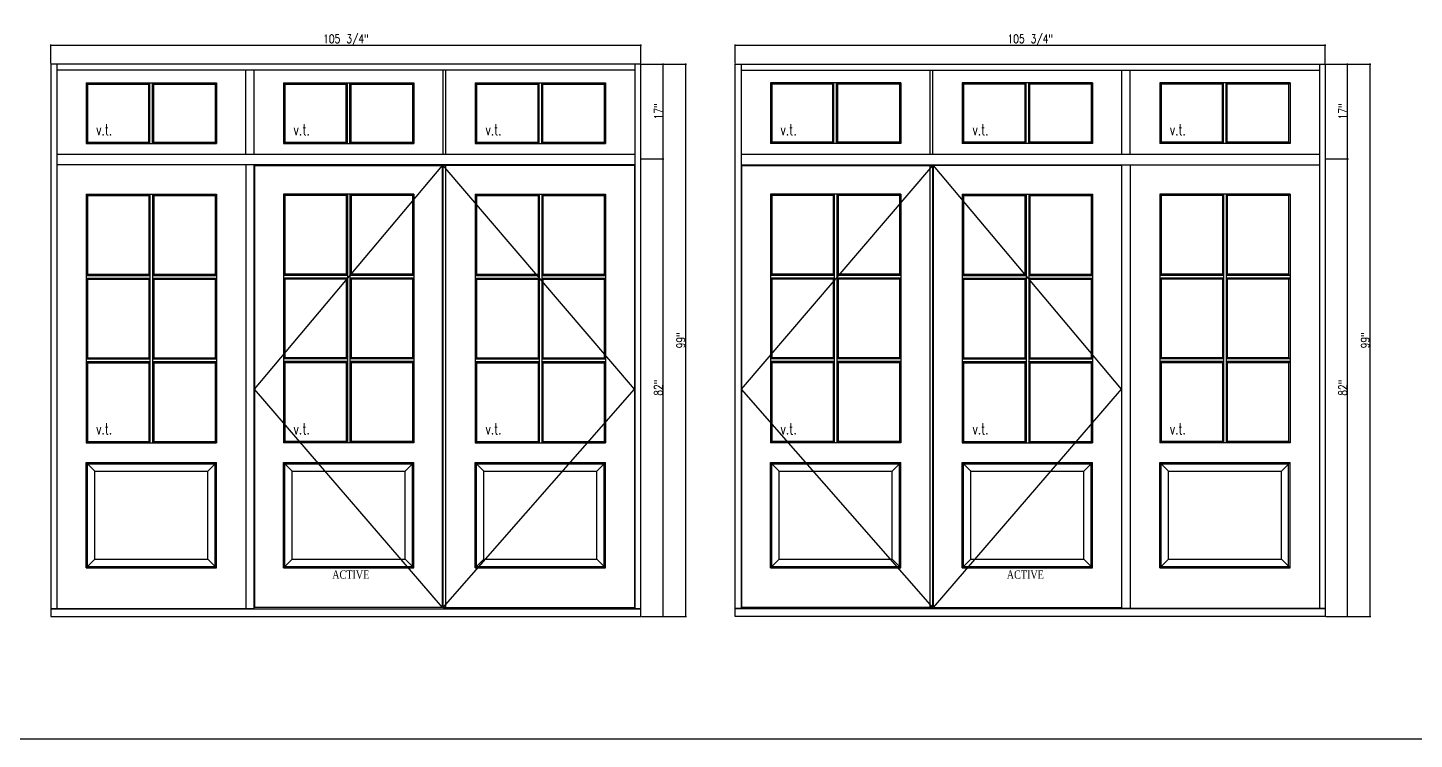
# Model space of a CAD drawing. Header units: inches. Extents: x 1985 to 11287, y 379 to 4336.
# Drawn here: x 9327.3 to 9575.8, y 3811.8 to 3939.3 of the extents above; entities that cross this region are included whole.
import ezdxf

# ---------------------------------------------------------------- set-up
doc = ezdxf.new("R2010")
doc.units = ezdxf.units.IN
doc.header["$MEASUREMENT"] = 0
doc.layers.get('0').update_dxf_attribs({"linetype": 'CONTINUOUS'})
doc.layers.get('Defpoints').update_dxf_attribs({"linetype": 'CONTINUOUS'})
for name, color, linetype in [('COTE1-1 99', 7, 'CONTINUOUS'), ('elevation 99', 7, 'CONTINUOUS'), ('opening side 99', 1, 'CONTINUOUS'), ('separation 99', 3, 'CONTINUOUS')]:
    doc.layers.add(name, color=color, linetype=linetype)
doc.styles.get("Standard").update_dxf_attribs({"font": 'txt.shx', "width": 0.8})
doc.styles.add('Times', font='times.ttf', dxfattribs={"width": 0.8})
doc.dimstyles.new('Elevation', dxfattribs={"dimscale": 2, "dimtxt": 0.75, "dimasz": 0.0625, "dimexe": 0.0625, "dimexo": 0.0625, "dimgap": 0.0625, "dimtad": 1, "dimdec": 5, "dimzin": 0, "dimdsep": 46, "dimlunit": 5, "dimtxsty": 'Standard', "dimblk1": 'OBLIQUE', "dimblk2": 'OBLIQUE', "dimsah": 1, "dimcen": 2, "dimdle": 0.0625, "dimclrd": 1, "dimclre": 1, "dimadec": 1, "dimazin": 0, "dimtfac": 0.375, "dimtdec": 5, "dimtmove": 0, "dimatfit": 3, "dimldrblk": 'OBLIQUE', "dimfxl": 1, "dimfrac": 2, "dimtolj": 1, "dimtzin": 0, "dimarcsym": 0})

# ---------------------------------------------------------------- blocks, each defined once
blk = doc.blocks.new('_OBLIQUE')
at = {"color": 0, "linetype": 'ByBlock'}
blk.add_line((-0.5, -0.5), (0.5, 0.5), dxfattribs=at)
blk = doc.blocks.new('*D471')
at = {"layer": 'COTE1-1 99', "color": 1, "lineweight": -2, "transparency": 16777216}
for p, q in [((9331.3, 3936.23), (9437.3, 3936.23)), ((9331.42, 3932.95), (9331.42, 3936.35)), ((9437.17, 3932.95), (9437.17, 3936.35))]:
    blk.add_line(p, q, dxfattribs=at)
at = {"layer": 'Defpoints', "color": 0, "transparency": 16777216}
for p in [(9437.17, 3936.23), (9331.42, 3932.82), (9437.17, 3932.82)]:
    blk.add_point(p, dxfattribs=at)
at = {"layer": 'COTE1-1 99', "color": 1, "lineweight": -2, "transparency": 16777216, "xscale": 0.125, "yscale": 0.125, "zscale": 0.125, "rotation": 180}
blk.add_blockref('_OBLIQUE', (9331.42, 3936.23), dxfattribs=at)
at = {"layer": 'COTE1-1 99', "color": 1, "lineweight": -2, "transparency": 16777216, "xscale": 0.125, "yscale": 0.125, "zscale": 0.125}
blk.add_blockref('_OBLIQUE', (9437.17, 3936.23), dxfattribs=at)
at = {"layer": 'COTE1-1 99', "color": 0, "transparency": 16777216, "insert": (9384.3, 3937.1), "char_height": 1.5, "attachment_point": 5}
blk.add_mtext('\\A1;105 3/4"', dxfattribs=at)
blk = doc.blocks.new('*D472')
at = {"layer": 'COTE1-1 99', "color": 1, "lineweight": -2, "transparency": 16777216}
for p, q in [((9437.3, 3932.82), (9441.3, 3932.82)), ((9441.18, 3915.7), (9441.18, 3932.95)), ((9437.3, 3915.82), (9441.3, 3915.82))]:
    blk.add_line(p, q, dxfattribs=at)
at = {"layer": 'Defpoints', "color": 0, "transparency": 16777216}
for p in [(9437.17, 3932.82), (9441.18, 3932.82), (9437.17, 3915.82)]:
    blk.add_point(p, dxfattribs=at)
at = {"layer": 'COTE1-1 99', "color": 1, "lineweight": -2, "transparency": 16777216, "xscale": 0.125, "yscale": 0.125, "zscale": 0.125}
for p, rotation in [((9441.18, 3932.82), 90), ((9441.18, 3915.82), 270)]:
    blk.add_blockref('_OBLIQUE', p, dxfattribs=dict(at, rotation=rotation))
at = {"layer": 'COTE1-1 99', "color": 0, "transparency": 16777216, "insert": (9440.3, 3924.32), "char_height": 1.5, "attachment_point": 5, "rotation": 90}
blk.add_mtext('\\A1;17"', dxfattribs=at)
blk = doc.blocks.new('*D473')
at = {"layer": 'COTE1-1 99', "color": 1, "lineweight": -2, "transparency": 16777216}
for p, q in [((9437.3, 3915.82), (9441.3, 3915.82)), ((9441.18, 3833.7), (9441.18, 3915.95)), ((9437.3, 3833.82), (9441.3, 3833.82))]:
    blk.add_line(p, q, dxfattribs=at)
at = {"layer": 'Defpoints', "color": 0, "transparency": 16777216}
for p in [(9437.17, 3915.82), (9441.18, 3915.82), (9437.17, 3833.82)]:
    blk.add_point(p, dxfattribs=at)
at = {"layer": 'COTE1-1 99', "color": 1, "lineweight": -2, "transparency": 16777216, "xscale": 0.125, "yscale": 0.125, "zscale": 0.125}
for p, rotation in [((9441.18, 3915.82), 90), ((9441.18, 3833.82), 270)]:
    blk.add_blockref('_OBLIQUE', p, dxfattribs=dict(at, rotation=rotation))
at = {"layer": 'COTE1-1 99', "color": 0, "transparency": 16777216, "insert": (9440.3, 3874.82), "char_height": 1.5, "attachment_point": 5, "rotation": 90}
blk.add_mtext('\\A1;82"', dxfattribs=at)
blk = doc.blocks.new('*D474')
at = {"layer": 'COTE1-1 99', "color": 1, "lineweight": -2, "transparency": 16777216}
for p, q in [((9437.3, 3932.82), (9445.32, 3932.82)), ((9445.2, 3833.7), (9445.2, 3932.95)), ((9437.3, 3833.82), (9445.32, 3833.82))]:
    blk.add_line(p, q, dxfattribs=at)
at = {"layer": 'Defpoints', "color": 0, "transparency": 16777216}
for p in [(9437.17, 3932.82), (9445.2, 3932.82), (9437.17, 3833.82)]:
    blk.add_point(p, dxfattribs=at)
at = {"layer": 'COTE1-1 99', "color": 1, "lineweight": -2, "transparency": 16777216, "xscale": 0.125, "yscale": 0.125, "zscale": 0.125}
for p, rotation in [((9445.2, 3932.82), 90), ((9445.2, 3833.82), 270)]:
    blk.add_blockref('_OBLIQUE', p, dxfattribs=dict(at, rotation=rotation))
at = {"layer": 'COTE1-1 99', "color": 0, "transparency": 16777216, "insert": (9444.32, 3883.32), "char_height": 1.5, "attachment_point": 5, "rotation": 90}
blk.add_mtext('\\A1;99"', dxfattribs=at)
blk = doc.blocks.new('*D475')
at = {"layer": 'COTE1-1 99', "color": 1, "lineweight": -2, "transparency": 16777216}
for p, q in [((9453.94, 3936.23), (9559.94, 3936.23)), ((9454.07, 3932.95), (9454.07, 3936.35)), ((9559.82, 3932.95), (9559.82, 3936.35))]:
    blk.add_line(p, q, dxfattribs=at)
at = {"layer": 'Defpoints', "color": 0, "transparency": 16777216}
for p in [(9559.82, 3936.23), (9454.07, 3932.82), (9559.82, 3932.82)]:
    blk.add_point(p, dxfattribs=at)
at = {"layer": 'COTE1-1 99', "color": 1, "lineweight": -2, "transparency": 16777216, "xscale": 0.125, "yscale": 0.125, "zscale": 0.125, "rotation": 180}
blk.add_blockref('_OBLIQUE', (9454.07, 3936.23), dxfattribs=at)
at = {"layer": 'COTE1-1 99', "color": 1, "lineweight": -2, "transparency": 16777216, "xscale": 0.125, "yscale": 0.125, "zscale": 0.125}
blk.add_blockref('_OBLIQUE', (9559.82, 3936.23), dxfattribs=at)
at = {"layer": 'COTE1-1 99', "color": 0, "transparency": 16777216, "insert": (9506.94, 3937.1), "char_height": 1.5, "attachment_point": 5}
blk.add_mtext('\\A1;105 3/4"', dxfattribs=at)
blk = doc.blocks.new('*D476')
at = {"layer": 'COTE1-1 99', "color": 1, "lineweight": -2, "transparency": 16777216}
for p, q in [((9559.94, 3932.82), (9563.95, 3932.82)), ((9563.82, 3915.7), (9563.82, 3932.95)), ((9559.94, 3915.82), (9563.95, 3915.82))]:
    blk.add_line(p, q, dxfattribs=at)
at = {"layer": 'Defpoints', "color": 0, "transparency": 16777216}
for p in [(9559.82, 3932.82), (9563.82, 3932.82), (9559.82, 3915.82)]:
    blk.add_point(p, dxfattribs=at)
at = {"layer": 'COTE1-1 99', "color": 1, "lineweight": -2, "transparency": 16777216, "xscale": 0.125, "yscale": 0.125, "zscale": 0.125}
for p, rotation in [((9563.82, 3932.82), 90), ((9563.82, 3915.82), 270)]:
    blk.add_blockref('_OBLIQUE', p, dxfattribs=dict(at, rotation=rotation))
at = {"layer": 'COTE1-1 99', "color": 0, "transparency": 16777216, "insert": (9562.95, 3924.32), "char_height": 1.5, "attachment_point": 5, "rotation": 90}
blk.add_mtext('\\A1;17"', dxfattribs=at)
blk = doc.blocks.new('*D477')
at = {"layer": 'COTE1-1 99', "color": 1, "lineweight": -2, "transparency": 16777216}
for p, q in [((9559.94, 3915.82), (9563.95, 3915.82)), ((9563.82, 3833.7), (9563.82, 3915.95)), ((9559.94, 3833.82), (9563.95, 3833.82))]:
    blk.add_line(p, q, dxfattribs=at)
at = {"layer": 'Defpoints', "color": 0, "transparency": 16777216}
for p in [(9559.82, 3915.82), (9563.82, 3915.82), (9559.82, 3833.82)]:
    blk.add_point(p, dxfattribs=at)
at = {"layer": 'COTE1-1 99', "color": 1, "lineweight": -2, "transparency": 16777216, "xscale": 0.125, "yscale": 0.125, "zscale": 0.125}
for p, rotation in [((9563.82, 3915.82), 90), ((9563.82, 3833.82), 270)]:
    blk.add_blockref('_OBLIQUE', p, dxfattribs=dict(at, rotation=rotation))
at = {"layer": 'COTE1-1 99', "color": 0, "transparency": 16777216, "insert": (9562.95, 3874.82), "char_height": 1.5, "attachment_point": 5, "rotation": 90}
blk.add_mtext('\\A1;82"', dxfattribs=at)
blk = doc.blocks.new('*D478')
at = {"layer": 'COTE1-1 99', "color": 1, "lineweight": -2, "transparency": 16777216}
for p, q in [((9559.94, 3932.82), (9567.97, 3932.82)), ((9567.84, 3833.7), (9567.84, 3932.95)), ((9559.94, 3833.82), (9567.97, 3833.82))]:
    blk.add_line(p, q, dxfattribs=at)
at = {"layer": 'Defpoints', "color": 0, "transparency": 16777216}
for p in [(9559.82, 3932.82), (9567.84, 3932.82), (9559.82, 3833.82)]:
    blk.add_point(p, dxfattribs=at)
at = {"layer": 'COTE1-1 99', "color": 1, "lineweight": -2, "transparency": 16777216, "xscale": 0.125, "yscale": 0.125, "zscale": 0.125}
for p, rotation in [((9567.84, 3932.82), 90), ((9567.84, 3833.82), 270)]:
    blk.add_blockref('_OBLIQUE', p, dxfattribs=dict(at, rotation=rotation))
at = {"layer": 'COTE1-1 99', "color": 0, "transparency": 16777216, "insert": (9566.97, 3883.32), "char_height": 1.5, "attachment_point": 5, "rotation": 90}
blk.add_mtext('\\A1;99"', dxfattribs=at)

msp = doc.modelspace()

# ---------------------------------------------------------------- linework, layer by layer
at = {"layer": 'elevation 99'}
for p, q in [((9331.423123, 3932.821778), (9331.423123, 3833.821778)), ((9437.173123, 3932.821778), (9331.423123, 3932.821778)), ((9332.485623, 3932.821778), (9332.485623, 3914.196778)), ((9436.110623, 3931.759278), (9332.485623, 3931.759278)), ((9366.360673, 3916.656315), (9366.360673, 3931.759278)), ((9367.860673, 3916.656315), (9367.860673, 3931.759278)), ((9401.735623, 3916.656315), (9401.735623, 3931.759278)), ((9402.235623, 3916.656315), (9402.235623, 3931.759278)), ((9436.110623, 3932.821778), (9436.110623, 3835.281307)), ((9454.067317, 3932.821778), (9559.817317, 3932.821778)), ((9455.129817, 3932.821778), (9455.129817, 3835.281307)), ((9455.129817, 3931.759278), (9558.754817, 3931.759278)), ((9489.004867, 3916.656315), (9489.004867, 3931.759278)), ((9489.504867, 3916.656315), (9489.504867, 3931.759278)), ((9523.379817, 3916.656315), (9523.379817, 3931.759278)), ((9524.879817, 3916.656315), (9524.879817, 3931.759278)), ((9558.754817, 3932.821778), (9558.754817, 3835.281307)), ((9559.817317, 3932.821778), (9559.817317, 3833.821778)), ((9337.745436, 3929.437827), (9361.100809, 3929.437827)), ((9337.745436, 3929.437827), (9337.745436, 3918.580702)), ((9337.745436, 3929.437827), (9337.986508, 3929.196756)), ((9337.986508, 3929.196756), (9348.985623, 3929.196756)), ((9337.986508, 3929.196756), (9337.986508, 3918.821773)), ((9348.985623, 3929.196756), (9349.189823, 3929.437827)), ((9348.985623, 3918.821773), (9348.985623, 3929.196756)), ((9349.189823, 3918.580702), (9349.189823, 3929.437827)), ((9349.860623, 3929.196756), (9349.656423, 3929.437827)), ((9349.656423, 3918.580702), (9349.656423, 3929.437827)), ((9349.860623, 3929.196756), (9360.859738, 3929.196756)), ((9349.860623, 3918.821773), (9349.860623, 3929.196756)), ((9360.859738, 3929.196756), (9361.100809, 3929.437827)), ((9360.859738, 3929.196756), (9360.859738, 3918.821773)), ((9361.100809, 3929.437827), (9361.100809, 3918.580702)), ((9373.120436, 3929.437827), (9396.476109, 3929.437827)), ((9373.120436, 3929.437827), (9373.120436, 3918.580702)), ((9373.120436, 3929.437827), (9373.361508, 3929.196756)), ((9373.361508, 3929.196756), (9384.360623, 3929.196756)), ((9373.361508, 3929.196756), (9373.361508, 3918.821773)), ((9384.360623, 3929.196756), (9384.564823, 3929.437827)), ((9384.360623, 3918.821773), (9384.360623, 3929.196756)), ((9384.564823, 3918.580702), (9384.564823, 3929.437827)), ((9385.235623, 3929.196756), (9385.031423, 3929.437827)), ((9385.031423, 3918.580702), (9385.031423, 3929.437827)), ((9385.235623, 3929.196756), (9396.235038, 3929.196756)), ((9385.235623, 3918.821773), (9385.235623, 3929.196756)), ((9396.235038, 3929.196756), (9396.476109, 3929.437827)), ((9396.235038, 3929.196756), (9396.235038, 3918.821773)), ((9396.476109, 3929.437827), (9396.476109, 3918.580702)), ((9407.495136, 3929.437827), (9430.850809, 3929.437827)), ((9407.495136, 3929.437827), (9407.495136, 3918.580702)), ((9407.495136, 3929.437827), (9407.736208, 3929.196756)), ((9407.736208, 3929.196756), (9418.735623, 3929.196756)), ((9407.736208, 3929.196756), (9407.736208, 3918.821773)), ((9418.735623, 3929.196756), (9418.939823, 3929.437827)), ((9418.735623, 3918.821773), (9418.735623, 3929.196756)), ((9418.939823, 3918.580702), (9418.939823, 3929.437827)), ((9419.610623, 3929.196756), (9419.406423, 3929.437827)), ((9419.406423, 3918.580702), (9419.406423, 3929.437827)), ((9419.610623, 3929.196756), (9430.609738, 3929.196756)), ((9419.610623, 3918.821773), (9419.610623, 3929.196756)), ((9430.609738, 3929.196756), (9430.850809, 3929.437827)), ((9430.609738, 3929.196756), (9430.609738, 3918.821773)), ((9430.850809, 3929.437827), (9430.850809, 3918.580702)), ((9460.38963, 3929.437827), (9460.38963, 3918.580702)), ((9483.745903, 3929.437827), (9460.38963, 3929.437827)), ((9460.38963, 3929.437827), (9460.630702, 3929.196756)), ((9460.630702, 3929.196756), (9460.630702, 3918.821773)), ((9471.559853, 3929.196756), (9460.630702, 3929.196756)), ((9471.559853, 3929.196756), (9471.764053, 3929.437827)), ((9471.559853, 3918.821773), (9471.559853, 3929.196756)), ((9471.764053, 3918.580702), (9471.764053, 3929.437827)), ((9472.230653, 3918.580702), (9472.230653, 3929.437827)), ((9472.434853, 3929.196756), (9472.230653, 3929.437827)), ((9483.504832, 3929.196756), (9472.434853, 3929.196756)), ((9472.434853, 3918.821773), (9472.434853, 3929.196756)), ((9483.504832, 3929.196756), (9483.745903, 3929.437827)), ((9483.504832, 3929.196756), (9483.504832, 3918.821773)), ((9483.745903, 3929.437827), (9483.745903, 3918.580702)), ((9494.76373, 3929.437827), (9494.76373, 3918.580702)), ((9518.120003, 3929.437827), (9494.76373, 3929.437827)), ((9494.76373, 3929.437827), (9495.004802, 3929.196756)), ((9495.004802, 3929.196756), (9495.004802, 3918.821773)), ((9506.009454, 3929.196756), (9495.004802, 3929.196756)), ((9506.009454, 3929.196756), (9506.213654, 3929.437827)), ((9506.009454, 3918.821773), (9506.009454, 3929.196756)), ((9506.213654, 3918.580702), (9506.213654, 3929.437827)), ((9506.680254, 3918.580702), (9506.680254, 3929.437827)), ((9506.884454, 3929.196756), (9506.680254, 3929.437827)), ((9517.878932, 3929.196756), (9506.884454, 3929.196756)), ((9506.884454, 3918.821773), (9506.884454, 3929.196756)), ((9517.878932, 3929.196756), (9518.120003, 3929.437827)), ((9517.878932, 3929.196756), (9517.878932, 3918.821773)), ((9518.120003, 3929.437827), (9518.120003, 3918.580702)), ((9530.13963, 3929.437827), (9530.13963, 3918.580702)), ((9553.495003, 3929.437827), (9530.13963, 3929.437827)), ((9530.13963, 3929.437827), (9530.380702, 3929.196756)), ((9530.380702, 3929.196756), (9530.380702, 3918.821773)), ((9541.379817, 3929.196756), (9530.380702, 3929.196756)), ((9541.379817, 3929.196756), (9541.584017, 3929.437827)), ((9541.379817, 3918.821773), (9541.379817, 3929.196756)), ((9541.584017, 3918.580702), (9541.584017, 3929.437827)), ((9542.050617, 3918.580702), (9542.050617, 3929.437827)), ((9542.254817, 3929.196756), (9542.050617, 3929.437827)), ((9553.253932, 3929.196756), (9542.254817, 3929.196756)), ((9542.254817, 3918.821773), (9542.254817, 3929.196756)), ((9553.253932, 3929.196756), (9553.495003, 3929.437827)), ((9553.253932, 3929.196756), (9553.253932, 3918.821773)), ((9553.495003, 3929.437827), (9553.495003, 3918.580702)), ((9337.745436, 3918.580702), (9337.986508, 3918.821773)), ((9337.745436, 3918.580702), (9361.100809, 3918.580702)), ((9337.980031, 3918.821773), (9348.985623, 3918.821773)), ((9348.985623, 3918.821773), (9349.189823, 3918.580702)), ((9349.656423, 3918.580702), (9349.860623, 3918.821773)), ((9349.860623, 3918.821773), (9360.859738, 3918.821773)), ((9361.100809, 3918.580702), (9360.859738, 3918.821773)), ((9373.120436, 3918.580702), (9373.361508, 3918.821773)), ((9373.120436, 3918.580702), (9396.476109, 3918.580702)), ((9373.355031, 3918.821773), (9384.360623, 3918.821773)), ((9384.360623, 3918.821773), (9384.564823, 3918.580702)), ((9385.031423, 3918.580702), (9385.235623, 3918.821773)), ((9385.235623, 3918.821773), (9396.235038, 3918.821773)), ((9396.476109, 3918.580702), (9396.235038, 3918.821773)), ((9407.495136, 3918.580702), (9407.736208, 3918.821773)), ((9407.495136, 3918.580702), (9430.850809, 3918.580702)), ((9407.729731, 3918.821773), (9418.735623, 3918.821773)), ((9418.735623, 3918.821773), (9418.939823, 3918.580702)), ((9419.406423, 3918.580702), (9419.610623, 3918.821773)), ((9419.610623, 3918.821773), (9430.609738, 3918.821773)), ((9430.850809, 3918.580702), (9430.609738, 3918.821773)), ((9460.38963, 3918.580702), (9460.630702, 3918.821773)), ((9483.745903, 3918.580702), (9460.38963, 3918.580702)), ((9471.559853, 3918.821773), (9460.630702, 3918.821773)), ((9471.764053, 3918.580702), (9471.559853, 3918.821773)), ((9472.434853, 3918.821773), (9472.230653, 3918.580702)), ((9483.511309, 3918.821773), (9472.434853, 3918.821773)), ((9483.745903, 3918.580702), (9483.504832, 3918.821773)), ((9494.76373, 3918.580702), (9495.004802, 3918.821773)), ((9518.120003, 3918.580702), (9494.76373, 3918.580702)), ((9506.009454, 3918.821773), (9495.004802, 3918.821773)), ((9506.213654, 3918.580702), (9506.009454, 3918.821773)), ((9506.884454, 3918.821773), (9506.680254, 3918.580702)), ((9517.885409, 3918.821773), (9506.884454, 3918.821773)), ((9518.120003, 3918.580702), (9517.878932, 3918.821773)), ((9530.13963, 3918.580702), (9530.380702, 3918.821773)), ((9553.495003, 3918.580702), (9530.13963, 3918.580702)), ((9541.379817, 3918.821773), (9530.380702, 3918.821773)), ((9541.584017, 3918.580702), (9541.379817, 3918.821773)), ((9542.254817, 3918.821773), (9542.050617, 3918.580702)), ((9553.260409, 3918.821773), (9542.254817, 3918.821773)), ((9553.495003, 3918.580702), (9553.253932, 3918.821773)), ((9332.485623, 3916.821778), (9332.485623, 3835.281307)), ((9332.485623, 3916.656315), (9436.110623, 3916.656315)), ((9455.129817, 3916.656315), (9558.754817, 3916.656315)), ((9558.754817, 3916.821778), (9558.754817, 3914.196778)), ((9401.735623, 3914.759278), (9332.485623, 3914.759278)), ((9366.360623, 3914.759278), (9366.360623, 3835.281307)), ((9367.860623, 3835.281307), (9367.860623, 3914.759278)), ((9367.954323, 3914.665578), (9401.641823, 3914.665578)), ((9367.954323, 3914.665578), (9367.954323, 3835.412249)), ((9401.641823, 3835.412299), (9401.641823, 3914.665578)), ((9436.016923, 3914.665578), (9401.735573, 3914.665578)), ((9401.735573, 3835.412299), (9401.735573, 3914.665578)), ((9436.110623, 3914.759278), (9401.735623, 3914.759278)), ((9402.235573, 3835.412299), (9402.235573, 3914.665578)), ((9436.016923, 3914.665578), (9436.016923, 3835.412249)), ((9455.129817, 3914.759278), (9489.504817, 3914.759278)), ((9455.223517, 3914.665578), (9489.504867, 3914.665578)), ((9455.223517, 3914.665578), (9455.223517, 3835.412249)), ((9489.004867, 3835.412299), (9489.004867, 3914.665578)), ((9489.504817, 3914.759278), (9558.754817, 3914.759278)), ((9489.504867, 3835.412299), (9489.504867, 3914.665578)), ((9489.598617, 3835.412299), (9489.598617, 3914.665578)), ((9523.286117, 3914.665578), (9489.598617, 3914.665578)), ((9523.286117, 3914.665578), (9523.286117, 3835.412249)), ((9523.379817, 3835.281307), (9523.379817, 3914.759278)), ((9524.879817, 3914.759278), (9524.879817, 3835.281307)), ((9337.744536, 3909.527101), (9337.744536, 3864.960106)), ((9337.744536, 3909.527101), (9361.101709, 3909.527101)), ((9337.985608, 3909.259229), (9337.744536, 3909.527101)), ((9337.985608, 3909.259229), (9337.985608, 3895.155729)), ((9337.985608, 3909.259229), (9348.985623, 3909.259229)), ((9348.985623, 3909.259229), (9349.189823, 3909.527101)), ((9348.985623, 3909.259229), (9348.985623, 3895.155729)), ((9349.189823, 3909.527101), (9349.189823, 3864.960106)), ((9349.656423, 3909.527101), (9349.656423, 3864.960106)), ((9349.656423, 3909.527101), (9349.860623, 3909.259229)), ((9349.860623, 3909.259229), (9349.860623, 3895.155729)), ((9349.860623, 3909.259229), (9360.860638, 3909.259229)), ((9360.860638, 3909.259229), (9361.101709, 3909.527101)), ((9360.860638, 3909.259229), (9360.860638, 3895.155729)), ((9361.101709, 3909.527101), (9361.101709, 3864.960106)), ((9373.360608, 3909.259229), (9373.119536, 3909.527101)), ((9396.476709, 3909.527101), (9373.119536, 3909.527101)), ((9373.119536, 3909.527101), (9373.119536, 3864.960106)), ((9384.360623, 3909.259229), (9373.360608, 3909.259229)), ((9373.360608, 3909.259229), (9373.360608, 3895.155729)), ((9384.564823, 3909.527101), (9384.360623, 3909.259229)), ((9384.360623, 3909.259229), (9384.360623, 3895.155729)), ((9384.564823, 3909.527101), (9384.564823, 3864.960106)), ((9385.235623, 3909.259229), (9385.031423, 3909.527101)), ((9385.031423, 3909.527101), (9385.031423, 3864.960106)), ((9385.235623, 3909.259229), (9385.235623, 3895.155729)), ((9396.235638, 3909.259229), (9385.235623, 3909.259229)), ((9396.235638, 3909.259229), (9396.476709, 3909.527101)), ((9396.235638, 3909.259229), (9396.235638, 3895.155729)), ((9396.476709, 3909.527101), (9396.476709, 3864.960106)), ((9407.494536, 3909.527101), (9407.494536, 3864.960106)), ((9407.494536, 3909.527101), (9430.851709, 3909.527101)), ((9407.735608, 3909.259229), (9407.494536, 3909.527101)), ((9407.735608, 3909.259229), (9407.735608, 3895.155729)), ((9407.735608, 3909.259229), (9418.735623, 3909.259229)), ((9418.735623, 3909.259229), (9418.939823, 3909.527101)), ((9418.735623, 3909.259229), (9418.735623, 3895.155729)), ((9418.939823, 3909.527101), (9418.939823, 3864.960106)), ((9419.406423, 3909.527101), (9419.406423, 3864.960106)), ((9419.406423, 3909.527101), (9419.610623, 3909.259229)), ((9419.610623, 3909.259229), (9419.610623, 3895.155729)), ((9419.610623, 3909.259229), (9430.610638, 3909.259229)), ((9430.610638, 3909.259229), (9430.851709, 3909.527101)), ((9430.610638, 3909.259229), (9430.610638, 3895.155729)), ((9430.851709, 3909.527101), (9430.851709, 3864.960106)), ((9460.629802, 3909.259229), (9460.38873, 3909.527101)), ((9483.745903, 3909.527101), (9460.38873, 3909.527101)), ((9460.38873, 3909.527101), (9460.38873, 3864.960106)), ((9471.629817, 3909.259229), (9460.629802, 3909.259229)), ((9460.629802, 3909.259229), (9460.629802, 3895.155729)), ((9471.834017, 3909.527101), (9471.629817, 3909.259229)), ((9471.629817, 3909.259229), (9471.629817, 3895.155729)), ((9471.834017, 3909.527101), (9471.834017, 3864.960106)), ((9472.504817, 3909.259229), (9472.300617, 3909.527101)), ((9472.300617, 3909.527101), (9472.300617, 3864.960106)), ((9472.504817, 3909.259229), (9472.504817, 3895.155729)), ((9483.504832, 3909.259229), (9472.504817, 3909.259229)), ((9483.504832, 3909.259229), (9483.745903, 3909.527101)), ((9483.504832, 3909.259229), (9483.504832, 3895.155729)), ((9483.745903, 3909.527101), (9483.745903, 3864.960106)), ((9494.76373, 3909.527101), (9494.76373, 3864.960106)), ((9494.76373, 3909.527101), (9518.120903, 3909.527101)), ((9495.004802, 3909.259229), (9494.76373, 3909.527101)), ((9495.004802, 3909.259229), (9495.004802, 3895.155729)), ((9495.004802, 3909.259229), (9506.004817, 3909.259229)), ((9506.004817, 3909.259229), (9506.209017, 3909.527101)), ((9506.004817, 3909.259229), (9506.004817, 3895.155729)), ((9506.209017, 3909.527101), (9506.209017, 3864.960106)), ((9506.675617, 3909.527101), (9506.675617, 3864.960106)), ((9506.675617, 3909.527101), (9506.879817, 3909.259229)), ((9506.879817, 3909.259229), (9506.879817, 3895.155729)), ((9506.879817, 3909.259229), (9517.879832, 3909.259229)), ((9517.879832, 3909.259229), (9518.120903, 3909.527101)), ((9517.879832, 3909.259229), (9517.879832, 3895.155729)), ((9518.120903, 3909.527101), (9518.120903, 3864.960106)), ((9530.379802, 3909.259229), (9530.13873, 3909.527101)), ((9553.495903, 3909.527101), (9530.13873, 3909.527101)), ((9530.13873, 3909.527101), (9530.13873, 3864.960106)), ((9541.379817, 3909.259229), (9530.379802, 3909.259229)), ((9530.379802, 3909.259229), (9530.379802, 3895.155729)), ((9541.584017, 3909.527101), (9541.379817, 3909.259229)), ((9541.379817, 3909.259229), (9541.379817, 3895.155729)), ((9541.584017, 3909.527101), (9541.584017, 3864.960106)), ((9542.254817, 3909.259229), (9542.050617, 3909.527101)), ((9542.050617, 3909.527101), (9542.050617, 3864.960106)), ((9542.254817, 3909.259229), (9542.254817, 3895.155729)), ((9553.254832, 3909.259229), (9542.254817, 3909.259229)), ((9553.254832, 3909.259229), (9553.495903, 3909.527101)), ((9553.254832, 3909.259229), (9553.254832, 3895.155729)), ((9553.495903, 3909.527101), (9553.495903, 3864.960106)), ((9337.985608, 3895.155729), (9337.744536, 3894.951529)), ((9337.744536, 3894.951529), (9349.189823, 3894.951529)), ((9337.744536, 3894.484929), (9349.189823, 3894.484929)), ((9337.985608, 3894.280729), (9337.744536, 3894.484929)), ((9337.985608, 3895.155729), (9348.985623, 3895.155729)), ((9337.985608, 3894.280729), (9348.985623, 3894.280729)), ((9337.985608, 3894.280729), (9337.985608, 3880.177229)), ((9348.985623, 3895.155729), (9349.189823, 3894.951529)), ((9348.985623, 3894.280729), (9349.189823, 3894.484929)), ((9348.985623, 3894.280729), (9348.985623, 3880.177229)), ((9349.860623, 3895.155729), (9349.656423, 3894.951529)), ((9349.656423, 3894.951529), (9361.101709, 3894.951529)), ((9349.860623, 3894.280729), (9349.656423, 3894.484929)), ((9349.656423, 3894.484929), (9361.101709, 3894.484929)), ((9349.860623, 3895.155729), (9360.860638, 3895.155729)), ((9349.860623, 3894.280729), (9360.860638, 3894.280729)), ((9349.860623, 3894.280729), (9349.860623, 3880.177229)), ((9360.860638, 3895.155729), (9361.101709, 3894.951529)), ((9360.860638, 3894.280729), (9361.101709, 3894.484929)), ((9360.860638, 3894.280729), (9360.860638, 3880.177229)), ((9373.360608, 3895.155729), (9373.119536, 3894.951529)), ((9384.564823, 3894.951529), (9373.119536, 3894.951529)), ((9384.564823, 3894.484929), (9373.119536, 3894.484929)), ((9373.360608, 3894.280729), (9373.119536, 3894.484929)), ((9384.360623, 3895.155729), (9373.360608, 3895.155729)), ((9384.360623, 3894.280729), (9373.360608, 3894.280729)), ((9373.360608, 3894.280729), (9373.360608, 3880.177229)), ((9384.360623, 3895.155729), (9384.564823, 3894.951529)), ((9384.360623, 3894.280729), (9384.564823, 3894.484929)), ((9384.360623, 3894.280729), (9384.360623, 3880.177229)), ((9385.235623, 3895.155729), (9385.031423, 3894.951529)), ((9396.476709, 3894.951529), (9385.031423, 3894.951529)), ((9385.235623, 3894.280729), (9385.031423, 3894.484929)), ((9396.476709, 3894.484929), (9385.031423, 3894.484929)), ((9396.235638, 3895.155729), (9385.235623, 3895.155729)), ((9385.235623, 3894.280729), (9385.235623, 3880.177229)), ((9396.235638, 3894.280729), (9385.235623, 3894.280729)), ((9396.235638, 3895.155729), (9396.476709, 3894.951529)), ((9396.235638, 3894.280729), (9396.476709, 3894.484929)), ((9396.235638, 3894.280729), (9396.235638, 3880.177229)), ((9407.735608, 3895.155729), (9407.494536, 3894.951529)), ((9407.494536, 3894.951529), (9418.939823, 3894.951529)), ((9407.494536, 3894.484929), (9418.939823, 3894.484929)), ((9407.735608, 3894.280729), (9407.494536, 3894.484929)), ((9407.735608, 3895.155729), (9418.735623, 3895.155729)), ((9407.735608, 3894.280729), (9418.735623, 3894.280729)), ((9407.735608, 3894.280729), (9407.735608, 3880.177229)), ((9418.735623, 3895.155729), (9418.939823, 3894.951529)), ((9418.735623, 3894.280729), (9418.939823, 3894.484929)), ((9418.735623, 3894.280729), (9418.735623, 3880.177229)), ((9419.610623, 3895.155729), (9419.406423, 3894.951529)), ((9419.406423, 3894.951529), (9430.851709, 3894.951529)), ((9419.610623, 3894.280729), (9419.406423, 3894.484929)), ((9419.406423, 3894.484929), (9430.851709, 3894.484929)), ((9419.610623, 3895.155729), (9430.610638, 3895.155729)), ((9419.610623, 3894.280729), (9430.610638, 3894.280729)), ((9419.610623, 3894.280729), (9419.610623, 3880.177229)), ((9430.610638, 3895.155729), (9430.851709, 3894.951529)), ((9430.610638, 3894.280729), (9430.851709, 3894.484929)), ((9430.610638, 3894.280729), (9430.610638, 3880.177229)), ((9460.629802, 3895.155729), (9460.38873, 3894.951529)), ((9471.834017, 3894.951529), (9460.38873, 3894.951529)), ((9471.834017, 3894.484929), (9460.38873, 3894.484929)), ((9460.629802, 3894.280729), (9460.38873, 3894.484929)), ((9471.629817, 3895.155729), (9460.629802, 3895.155729)), ((9471.629817, 3894.280729), (9460.629802, 3894.280729)), ((9460.629802, 3894.280729), (9460.629802, 3880.177229)), ((9471.629817, 3895.155729), (9471.834017, 3894.951529)), ((9471.629817, 3894.280729), (9471.834017, 3894.484929)), ((9471.629817, 3894.280729), (9471.629817, 3880.177229)), ((9472.504817, 3895.155729), (9472.300617, 3894.951529)), ((9483.745903, 3894.951529), (9472.300617, 3894.951529)), ((9472.504817, 3894.280729), (9472.300617, 3894.484929)), ((9483.745903, 3894.484929), (9472.300617, 3894.484929)), ((9483.504832, 3895.155729), (9472.504817, 3895.155729)), ((9472.504817, 3894.280729), (9472.504817, 3880.177229)), ((9483.504832, 3894.280729), (9472.504817, 3894.280729)), ((9483.504832, 3895.155729), (9483.745903, 3894.951529)), ((9483.504832, 3894.280729), (9483.745903, 3894.484929)), ((9483.504832, 3894.280729), (9483.504832, 3880.177229)), ((9495.004802, 3895.155729), (9494.76373, 3894.951529)), ((9494.76373, 3894.951529), (9506.209017, 3894.951529)), ((9494.76373, 3894.484929), (9506.209017, 3894.484929)), ((9495.004802, 3894.280729), (9494.76373, 3894.484929)), ((9495.004802, 3895.155729), (9506.004817, 3895.155729)), ((9495.004802, 3894.280729), (9506.004817, 3894.280729)), ((9495.004802, 3894.280729), (9495.004802, 3880.177229)), ((9506.004817, 3895.155729), (9506.209017, 3894.951529)), ((9506.004817, 3894.280729), (9506.209017, 3894.484929)), ((9506.004817, 3894.280729), (9506.004817, 3880.177229)), ((9506.879817, 3895.155729), (9506.675617, 3894.951529)), ((9506.675617, 3894.951529), (9518.120903, 3894.951529)), ((9506.879817, 3894.280729), (9506.675617, 3894.484929)), ((9506.675617, 3894.484929), (9518.120903, 3894.484929)), ((9506.879817, 3895.155729), (9517.879832, 3895.155729)), ((9506.879817, 3894.280729), (9517.879832, 3894.280729)), ((9506.879817, 3894.280729), (9506.879817, 3880.177229)), ((9517.879832, 3895.155729), (9518.120903, 3894.951529)), ((9517.879832, 3894.280729), (9518.120903, 3894.484929)), ((9517.879832, 3894.280729), (9517.879832, 3880.177229)), ((9530.379802, 3895.155729), (9530.13873, 3894.951529)), ((9541.584017, 3894.951529), (9530.13873, 3894.951529)), ((9541.584017, 3894.484929), (9530.13873, 3894.484929)), ((9530.379802, 3894.280729), (9530.13873, 3894.484929)), ((9541.379817, 3895.155729), (9530.379802, 3895.155729)), ((9541.379817, 3894.280729), (9530.379802, 3894.280729)), ((9530.379802, 3894.280729), (9530.379802, 3880.177229)), ((9541.379817, 3895.155729), (9541.584017, 3894.951529)), ((9541.379817, 3894.280729), (9541.584017, 3894.484929)), ((9541.379817, 3894.280729), (9541.379817, 3880.177229)), ((9542.254817, 3895.155729), (9542.050617, 3894.951529)), ((9553.495903, 3894.951529), (9542.050617, 3894.951529)), ((9542.254817, 3894.280729), (9542.050617, 3894.484929)), ((9553.495903, 3894.484929), (9542.050617, 3894.484929)), ((9553.254832, 3895.155729), (9542.254817, 3895.155729)), ((9542.254817, 3894.280729), (9542.254817, 3880.177229)), ((9553.254832, 3894.280729), (9542.254817, 3894.280729)), ((9553.254832, 3895.155729), (9553.495903, 3894.951529)), ((9553.254832, 3894.280729), (9553.495903, 3894.484929)), ((9553.254832, 3894.280729), (9553.254832, 3880.177229)), ((9337.985608, 3880.177229), (9337.744536, 3879.973029)), ((9337.744536, 3879.973029), (9349.189823, 3879.973029)), ((9337.744536, 3879.510878), (9349.189823, 3879.510878)), ((9337.985608, 3880.177229), (9348.985623, 3880.177229)), ((9337.985608, 3879.306678), (9348.985623, 3879.306678)), ((9337.985608, 3879.306678), (9337.985608, 3865.201178)), ((9348.985623, 3879.306678), (9348.985623, 3865.201178)), ((9349.656423, 3879.973029), (9361.101709, 3879.973029)), ((9349.656423, 3879.510878), (9361.101709, 3879.510878)), ((9349.860623, 3880.177229), (9360.860638, 3880.177229)), ((9349.860623, 3879.306678), (9349.860623, 3865.201178)), ((9349.860623, 3879.306678), (9360.860638, 3879.306678)), ((9360.860638, 3880.177229), (9361.101709, 3879.973029)), ((9360.860638, 3879.306678), (9361.101709, 3879.510878)), ((9360.860638, 3879.306678), (9360.860638, 3865.201178)), ((9373.360608, 3880.177229), (9373.119536, 3879.973029)), ((9384.564823, 3879.973029), (9373.119536, 3879.973029)), ((9384.564823, 3879.510878), (9373.119536, 3879.510878)), ((9373.360608, 3879.306678), (9373.119536, 3879.510878)), ((9384.360623, 3880.177229), (9373.360608, 3880.177229)), ((9384.360623, 3879.306678), (9373.360608, 3879.306678)), ((9373.360608, 3879.306678), (9373.360608, 3865.201178)), ((9384.360623, 3879.306678), (9384.360623, 3865.201178)), ((9396.476709, 3879.973029), (9385.031423, 3879.973029)), ((9396.476709, 3879.510878), (9385.031423, 3879.510878)), ((9396.235638, 3880.177229), (9385.235623, 3880.177229)), ((9385.235623, 3879.306678), (9385.235623, 3865.201178)), ((9396.235638, 3879.306678), (9385.235623, 3879.306678)), ((9396.235638, 3880.177229), (9396.476709, 3879.973029)), ((9396.235638, 3879.306678), (9396.235638, 3865.201178)), ((9407.735608, 3880.177229), (9407.494536, 3879.973029)), ((9407.494536, 3879.973029), (9418.939823, 3879.973029)), ((9407.494536, 3879.510878), (9418.939823, 3879.510878)), ((9407.735608, 3880.177229), (9418.735623, 3880.177229)), ((9407.735608, 3879.306678), (9418.735623, 3879.306678)), ((9407.735608, 3879.306678), (9407.735608, 3865.201178)), ((9418.735623, 3879.306678), (9418.735623, 3865.201178)), ((9419.406423, 3879.973029), (9430.851709, 3879.973029)), ((9419.406423, 3879.510878), (9430.851709, 3879.510878)), ((9419.610623, 3880.177229), (9430.610638, 3880.177229)), ((9419.610623, 3879.306678), (9419.610623, 3865.201178)), ((9419.610623, 3879.306678), (9430.610638, 3879.306678)), ((9430.610638, 3880.177229), (9430.851709, 3879.973029)), ((9430.610638, 3879.306678), (9430.851709, 3879.510878)), ((9430.610638, 3879.306678), (9430.610638, 3865.201178)), ((9460.629802, 3880.177229), (9460.38873, 3879.973029)), ((9471.834017, 3879.973029), (9460.38873, 3879.973029)), ((9471.834017, 3879.510878), (9460.38873, 3879.510878)), ((9460.629802, 3879.306678), (9460.38873, 3879.510878)), ((9471.629817, 3880.177229), (9460.629802, 3880.177229)), ((9471.629817, 3879.306678), (9460.629802, 3879.306678)), ((9460.629802, 3879.306678), (9460.629802, 3865.201178)), ((9471.629817, 3879.306678), (9471.629817, 3865.201178)), ((9483.745903, 3879.973029), (9472.300617, 3879.973029)), ((9483.745903, 3879.510878), (9472.300617, 3879.510878)), ((9483.504832, 3880.177229), (9472.504817, 3880.177229)), ((9472.504817, 3879.306678), (9472.504817, 3865.201178)), ((9483.504832, 3879.306678), (9472.504817, 3879.306678)), ((9483.504832, 3880.177229), (9483.745903, 3879.973029)), ((9483.504832, 3879.306678), (9483.504832, 3865.201178)), ((9495.004802, 3880.177229), (9494.76373, 3879.973029)), ((9494.76373, 3879.973029), (9506.209017, 3879.973029)), ((9494.76373, 3879.510878), (9506.209017, 3879.510878)), ((9495.004802, 3880.177229), (9506.004817, 3880.177229)), ((9495.004802, 3879.306678), (9506.004817, 3879.306678)), ((9495.004802, 3879.306678), (9495.004802, 3865.201178)), ((9506.004817, 3879.306678), (9506.004817, 3865.201178)), ((9506.675617, 3879.973029), (9518.120903, 3879.973029)), ((9506.675617, 3879.510878), (9518.120903, 3879.510878)), ((9506.879817, 3880.177229), (9517.879832, 3880.177229)), ((9506.879817, 3879.306678), (9506.879817, 3865.201178)), ((9506.879817, 3879.306678), (9517.879832, 3879.306678)), ((9517.879832, 3880.177229), (9518.120903, 3879.973029)), ((9517.879832, 3879.306678), (9518.120903, 3879.510878)), ((9517.879832, 3879.306678), (9517.879832, 3865.201178)), ((9530.379802, 3880.177229), (9530.13873, 3879.973029)), ((9541.584017, 3879.973029), (9530.13873, 3879.973029)), ((9541.584017, 3879.510878), (9530.13873, 3879.510878)), ((9530.379802, 3879.306678), (9530.13873, 3879.510878)), ((9541.379817, 3880.177229), (9530.379802, 3880.177229)), ((9541.379817, 3879.306678), (9530.379802, 3879.306678)), ((9530.379802, 3879.306678), (9530.379802, 3865.201178)), ((9541.379817, 3879.306678), (9541.379817, 3865.201178)), ((9553.495903, 3879.973029), (9542.050617, 3879.973029)), ((9553.495903, 3879.510878), (9542.050617, 3879.510878)), ((9553.254832, 3880.177229), (9542.254817, 3880.177229)), ((9542.254817, 3879.306678), (9542.254817, 3865.201178)), ((9553.254832, 3879.306678), (9542.254817, 3879.306678)), ((9553.254832, 3880.177229), (9553.495903, 3879.973029)), ((9553.254832, 3879.306678), (9553.254832, 3865.201178)), ((9337.744536, 3864.960106), (9337.985608, 3865.201178)), ((9337.744536, 3864.960106), (9361.101709, 3864.960106)), ((9337.985608, 3865.201178), (9348.985623, 3865.201178)), ((9348.985623, 3865.201178), (9349.189823, 3864.960106)), ((9349.860623, 3865.201178), (9349.656423, 3864.960106)), ((9349.860623, 3865.201178), (9360.860638, 3865.201178)), ((9361.101709, 3864.960106), (9360.860638, 3865.201178)), ((9373.119536, 3864.960106), (9373.360608, 3865.201178)), ((9396.476709, 3864.960106), (9373.119536, 3864.960106)), ((9384.360623, 3865.201178), (9373.360608, 3865.201178)), ((9384.360623, 3865.201178), (9384.564823, 3864.960106)), ((9385.235623, 3865.201178), (9385.031423, 3864.960106)), ((9396.235638, 3865.201178), (9385.235623, 3865.201178)), ((9396.476709, 3864.960106), (9396.235638, 3865.201178)), ((9407.494536, 3864.960106), (9407.735608, 3865.201178)), ((9407.494536, 3864.960106), (9430.851709, 3864.960106)), ((9407.735608, 3865.201178), (9418.735623, 3865.201178)), ((9418.735623, 3865.201178), (9418.939823, 3864.960106)), ((9419.610623, 3865.201178), (9419.406423, 3864.960106)), ((9419.610623, 3865.201178), (9430.610638, 3865.201178)), ((9430.851709, 3864.960106), (9430.610638, 3865.201178)), ((9460.38873, 3864.960106), (9460.629802, 3865.201178)), ((9483.745903, 3864.960106), (9460.38873, 3864.960106)), ((9471.629817, 3865.201178), (9460.629802, 3865.201178)), ((9471.629817, 3865.201178), (9471.834017, 3864.960106)), ((9472.504817, 3865.201178), (9472.300617, 3864.960106)), ((9483.504832, 3865.201178), (9472.504817, 3865.201178)), ((9483.745903, 3864.960106), (9483.504832, 3865.201178)), ((9494.76373, 3864.960106), (9495.004802, 3865.201178)), ((9494.76373, 3864.960106), (9518.120903, 3864.960106)), ((9495.004802, 3865.201178), (9506.004817, 3865.201178)), ((9506.004817, 3865.201178), (9506.209017, 3864.960106)), ((9506.879817, 3865.201178), (9506.675617, 3864.960106)), ((9506.879817, 3865.201178), (9517.879832, 3865.201178)), ((9518.120903, 3864.960106), (9517.879832, 3865.201178)), ((9530.13873, 3864.960106), (9530.379802, 3865.201178)), ((9553.495903, 3864.960106), (9530.13873, 3864.960106)), ((9541.379817, 3865.201178), (9530.379802, 3865.201178)), ((9541.379817, 3865.201178), (9541.584017, 3864.960106)), ((9542.254817, 3865.201178), (9542.050617, 3864.960106)), ((9553.254832, 3865.201178), (9542.254817, 3865.201178)), ((9553.495903, 3864.960106), (9553.254832, 3865.201178)), ((9339.298049, 3859.888628), (9337.744478, 3861.442249)), ((9337.744478, 3842.540192), (9337.744478, 3861.442249)), ((9337.744478, 3861.442249), (9361.101753, 3861.442249)), ((9361.101753, 3861.442249), (9359.548182, 3859.888628)), ((9361.101753, 3842.540192), (9361.101753, 3861.442249)), ((9373.119478, 3861.442249), (9396.476753, 3861.442249)), ((9373.119478, 3842.540192), (9373.119478, 3861.442249)), ((9374.673049, 3859.888628), (9373.119478, 3861.442249)), ((9396.476753, 3861.442249), (9394.923182, 3859.888628)), ((9396.476753, 3842.540192), (9396.476753, 3861.442249)), ((9407.494478, 3861.442249), (9430.851753, 3861.442249)), ((9407.494478, 3842.540192), (9407.494478, 3861.442249)), ((9409.048049, 3859.888628), (9407.494478, 3861.442249)), ((9430.851753, 3861.442249), (9429.298182, 3859.888628)), ((9430.851753, 3842.540192), (9430.851753, 3861.442249)), ((9460.388671, 3861.442249), (9483.745947, 3861.442249)), ((9460.388671, 3842.540192), (9460.388671, 3861.442249)), ((9461.942243, 3859.888628), (9460.388671, 3861.442249)), ((9483.745947, 3861.442249), (9482.192376, 3859.888628)), ((9483.745947, 3842.540192), (9483.745947, 3861.442249)), ((9494.763671, 3861.442249), (9518.120947, 3861.442249)), ((9494.763671, 3842.540192), (9494.763671, 3861.442249)), ((9496.317243, 3859.888628), (9494.763671, 3861.442249)), ((9518.120947, 3861.442249), (9516.567376, 3859.888628)), ((9518.120947, 3842.540192), (9518.120947, 3861.442249)), ((9530.138671, 3861.442249), (9553.495947, 3861.442249)), ((9530.138671, 3842.540192), (9530.138671, 3861.442249)), ((9531.692243, 3859.888628), (9530.138671, 3861.442249)), ((9553.495947, 3861.442249), (9551.942376, 3859.888628)), ((9553.495947, 3842.540192), (9553.495947, 3861.442249)), ((9337.985549, 3842.781263), (9337.985549, 3861.201128)), ((9337.985549, 3861.201128), (9360.860682, 3861.201128)), ((9339.298049, 3844.093763), (9339.298049, 3859.888628)), ((9339.298049, 3859.888628), (9359.548182, 3859.888628)), ((9359.548182, 3844.093763), (9359.548182, 3859.888628)), ((9360.860682, 3842.781263), (9360.860682, 3861.201128)), ((9373.360549, 3861.201128), (9396.235682, 3861.201128)), ((9373.360549, 3842.781263), (9373.360549, 3861.201128)), ((9374.673049, 3859.888628), (9394.923182, 3859.888628)), ((9374.673049, 3844.093763), (9374.673049, 3859.888628)), ((9394.923182, 3844.093763), (9394.923182, 3859.888628)), ((9396.235682, 3842.781263), (9396.235682, 3861.201128)), ((9407.735549, 3861.201128), (9430.610682, 3861.201128)), ((9407.735549, 3842.781263), (9407.735549, 3861.201128)), ((9409.048049, 3859.888628), (9429.298182, 3859.888628)), ((9409.048049, 3844.093763), (9409.048049, 3859.888628)), ((9429.298182, 3844.093763), (9429.298182, 3859.888628)), ((9430.610682, 3842.781263), (9430.610682, 3861.201128)), ((9460.629743, 3861.201128), (9483.504876, 3861.201128)), ((9460.629743, 3842.781263), (9460.629743, 3861.201128)), ((9461.942243, 3859.888628), (9482.192376, 3859.888628)), ((9461.942243, 3844.093763), (9461.942243, 3859.888628)), ((9482.192376, 3844.093763), (9482.192376, 3859.888628)), ((9483.504876, 3842.781263), (9483.504876, 3861.201128)), ((9495.004743, 3861.201128), (9517.879876, 3861.201128)), ((9495.004743, 3842.781263), (9495.004743, 3861.201128)), ((9496.317243, 3859.888628), (9516.567376, 3859.888628)), ((9496.317243, 3844.093763), (9496.317243, 3859.888628)), ((9516.567376, 3844.093763), (9516.567376, 3859.888628)), ((9517.879876, 3842.781263), (9517.879876, 3861.201128)), ((9530.379743, 3861.201128), (9553.254876, 3861.201128)), ((9530.379743, 3842.781263), (9530.379743, 3861.201128)), ((9531.692243, 3859.888628), (9551.942376, 3859.888628)), ((9531.692243, 3844.093763), (9531.692243, 3859.888628)), ((9551.942376, 3844.093763), (9551.942376, 3859.888628)), ((9553.254876, 3842.781263), (9553.254876, 3861.201128)), ((9337.744478, 3842.540192), (9339.298049, 3844.093763)), ((9339.298049, 3844.093763), (9359.548182, 3844.093763)), ((9361.101753, 3842.540192), (9359.548182, 3844.093763)), ((9373.119478, 3842.540192), (9374.673049, 3844.093763)), ((9374.673049, 3844.093763), (9394.923182, 3844.093763)), ((9396.476753, 3842.540192), (9394.923182, 3844.093763)), ((9407.494478, 3842.540192), (9409.048049, 3844.093763)), ((9409.048049, 3844.093763), (9429.298182, 3844.093763)), ((9430.851753, 3842.540192), (9429.298182, 3844.093763)), ((9460.388671, 3842.540192), (9461.942243, 3844.093763)), ((9461.942243, 3844.093763), (9482.192376, 3844.093763)), ((9483.745947, 3842.540192), (9482.192376, 3844.093763)), ((9494.763671, 3842.540192), (9496.317243, 3844.093763)), ((9496.317243, 3844.093763), (9516.567376, 3844.093763)), ((9518.120947, 3842.540192), (9516.567376, 3844.093763)), ((9530.138671, 3842.540192), (9531.692243, 3844.093763)), ((9531.692243, 3844.093763), (9551.942376, 3844.093763)), ((9553.495947, 3842.540192), (9551.942376, 3844.093763)), ((9337.744478, 3842.540192), (9361.101753, 3842.540192)), ((9337.985549, 3842.781263), (9360.860682, 3842.781263)), ((9373.119478, 3842.540192), (9396.476753, 3842.540192)), ((9373.360549, 3842.781263), (9396.235682, 3842.781263)), ((9407.494478, 3842.540192), (9430.851753, 3842.540192)), ((9407.735549, 3842.781263), (9430.610682, 3842.781263)), ((9460.388671, 3842.540192), (9483.745947, 3842.540192)), ((9460.629743, 3842.781263), (9483.504876, 3842.781263)), ((9494.763671, 3842.540192), (9518.120947, 3842.540192)), ((9495.004743, 3842.781263), (9517.879876, 3842.781263)), ((9530.138671, 3842.540192), (9553.495947, 3842.540192)), ((9530.379743, 3842.781263), (9553.254876, 3842.781263)), ((9331.423123, 3835.281307), (9332.485623, 3835.281307)), ((9331.423123, 3835.165478), (9401.173123, 3835.165478)), ((9332.485623, 3835.281307), (9367.860623, 3835.281307)), ((9401.641823, 3835.412298), (9367.954323, 3835.412249)), ((9401.173123, 3835.165478), (9437.173123, 3835.165478)), ((9401.735573, 3835.412249), (9436.016923, 3835.412249)), ((9436.110623, 3835.281307), (9437.173123, 3835.281307)), ((9455.129817, 3835.281307), (9454.067317, 3835.281307)), ((9490.067317, 3835.165478), (9454.067317, 3835.165478)), ((9489.504867, 3835.412249), (9455.223517, 3835.412249)), ((9489.598617, 3835.412298), (9523.286117, 3835.412249)), ((9559.817317, 3835.165478), (9490.067317, 3835.165478)), ((9558.754817, 3835.281307), (9523.379817, 3835.281307)), ((9559.817317, 3835.281307), (9558.754817, 3835.281307)), ((9331.423123, 3833.821778), (9359.298123, 3833.821778)), ((9331.423123, 3833.821778), (9365.798123, 3833.821778)), ((9331.423123, 3833.821778), (9368.423123, 3833.821778)), ((9331.423123, 3833.821778), (9368.423123, 3833.821778)), ((9331.423123, 3833.821778), (9365.798123, 3833.821778)), ((9331.423123, 3833.821778), (9359.298123, 3833.821778)), ((9331.423123, 3833.821778), (9359.298123, 3833.821778)), ((9331.423123, 3833.821778), (9365.798123, 3833.821778)), ((9331.423123, 3833.821778), (9368.423123, 3833.821778)), ((9331.423123, 3833.821778), (9368.423123, 3833.821778)), ((9331.423123, 3833.821778), (9365.798123, 3833.821778)), ((9331.423123, 3833.821778), (9359.298123, 3833.821778)), ((9365.798123, 3833.821778), (9437.173123, 3833.821778)), ((9365.798123, 3833.821778), (9396.798123, 3833.821778)), ((9365.798123, 3833.821778), (9437.173123, 3833.821778)), ((9365.798123, 3833.821778), (9396.798123, 3833.821778)), ((9365.798123, 3833.821778), (9437.173123, 3833.821778)), ((9365.798123, 3833.821778), (9396.798123, 3833.821778)), ((9365.798123, 3833.821778), (9437.173123, 3833.821778)), ((9365.798123, 3833.821778), (9396.798123, 3833.821778)), ((9525.442317, 3833.821778), (9454.067317, 3833.821778)), ((9525.442317, 3833.821778), (9454.067317, 3833.821778)), ((9525.442317, 3833.821778), (9454.067317, 3833.821778)), ((9525.442317, 3833.821778), (9454.067317, 3833.821778)), ((9525.442317, 3833.821778), (9494.442317, 3833.821778)), ((9525.442317, 3833.821778), (9494.442317, 3833.821778)), ((9525.442317, 3833.821778), (9494.442317, 3833.821778)), ((9525.442317, 3833.821778), (9494.442317, 3833.821778)), ((9559.817317, 3833.821778), (9522.817317, 3833.821778)), ((9559.817317, 3833.821778), (9522.817317, 3833.821778)), ((9559.817317, 3833.821778), (9522.817317, 3833.821778)), ((9559.817317, 3833.821778), (9522.817317, 3833.821778)), ((9559.817317, 3833.821778), (9525.442317, 3833.821778)), ((9559.817317, 3833.821778), (9525.442317, 3833.821778)), ((9559.817317, 3833.821778), (9525.442317, 3833.821778)), ((9559.817317, 3833.821778), (9525.442317, 3833.821778)), ((9559.817317, 3833.821778), (9531.942317, 3833.821778)), ((9559.817317, 3833.821778), (9531.942317, 3833.821778)), ((9559.817317, 3833.821778), (9531.942317, 3833.821778)), ((9559.817317, 3833.821778), (9531.942317, 3833.821778))]:
    msp.add_line(p, q, dxfattribs=at)
at = {"layer": 'elevation 99', "color": 7}
for p, q in [((9437.173123, 3833.821778), (9437.173123, 3932.821778)), ((9454.067317, 3833.821778), (9454.067317, 3932.821778)), ((9337.985608, 3879.306678), (9337.744536, 3879.510878)), ((9348.985623, 3880.177229), (9349.189823, 3879.973029)), ((9348.985623, 3879.306678), (9349.189823, 3879.510878)), ((9349.860623, 3880.177229), (9349.656423, 3879.973029)), ((9349.860623, 3879.306678), (9349.656423, 3879.510878)), ((9384.360623, 3880.177229), (9384.564823, 3879.973029)), ((9384.360623, 3879.306678), (9384.564823, 3879.510878)), ((9385.235623, 3880.177229), (9385.031423, 3879.973029)), ((9385.235623, 3879.306678), (9385.031423, 3879.510878)), ((9396.235638, 3879.306678), (9396.476709, 3879.510878)), ((9407.735608, 3879.306678), (9407.494536, 3879.510878)), ((9418.735623, 3880.177229), (9418.939823, 3879.973029)), ((9418.735623, 3879.306678), (9418.939823, 3879.510878)), ((9419.610623, 3880.177229), (9419.406423, 3879.973029)), ((9419.610623, 3879.306678), (9419.406423, 3879.510878)), ((9471.629817, 3880.177229), (9471.834017, 3879.973029)), ((9471.629817, 3879.306678), (9471.834017, 3879.510878)), ((9472.504817, 3880.177229), (9472.300617, 3879.973029)), ((9472.504817, 3879.306678), (9472.300617, 3879.510878)), ((9483.504832, 3879.306678), (9483.745903, 3879.510878)), ((9495.004802, 3879.306678), (9494.76373, 3879.510878)), ((9506.004817, 3880.177229), (9506.209017, 3879.973029)), ((9506.004817, 3879.306678), (9506.209017, 3879.510878)), ((9506.879817, 3880.177229), (9506.675617, 3879.973029)), ((9506.879817, 3879.306678), (9506.675617, 3879.510878)), ((9541.379817, 3880.177229), (9541.584017, 3879.973029)), ((9541.379817, 3879.306678), (9541.584017, 3879.510878)), ((9542.254817, 3880.177229), (9542.050617, 3879.973029)), ((9542.254817, 3879.306678), (9542.050617, 3879.510878)), ((9553.254832, 3879.306678), (9553.495903, 3879.510878))]:
    msp.add_line(p, q, dxfattribs=at)
at = {"layer": 'opening side 99', "color": 1}
for p, q in [((9367.954373, 3874.538963), (9401.641823, 3914.665578)), ((9436.016973, 3874.538963), (9401.735573, 3914.665578)), ((9455.223467, 3874.538963), (9489.504867, 3914.665578)), ((9523.286067, 3874.538963), (9489.598617, 3914.665578)), ((9401.641823, 3835.412298), (9367.954373, 3874.538963)), ((9401.735573, 3835.412249), (9436.016973, 3874.538963)), ((9489.504867, 3835.412249), (9455.223467, 3874.538963)), ((9489.598617, 3835.412298), (9523.286067, 3874.538963))]:
    msp.add_line(p, q, dxfattribs=at)
at = {"layer": 'separation 99'}
msp.add_line((9943.552213, 3811.814787), (7685.752407, 3811.814787), dxfattribs=at)

# ---------------------------------------------------------------- texts
at = {"layer": 'elevation 99', "width": 0.7}
for p in [(9339.564643, 3920.067036), (9374.939643, 3920.067036), (9409.314643, 3920.067036), (9462.208836, 3920.067036), (9496.583836, 3920.067036), (9531.958836, 3920.067036), (9339.565543, 3866.446441), (9374.940543, 3866.446441), (9409.315543, 3866.446441), (9462.209736, 3866.446441), (9496.584736, 3866.446441), (9531.959736, 3866.446441)]:
    msp.add_text('v.t.', height=2, dxfattribs=at).set_placement(p)
at = {"layer": 'opening side 99', "color": 1, "char_height": 1.5, "width": 15.987, "style": 'Times'}
for insert, attachment_point in [((9388.501179, 3842.081853), 3), ((9502.739261, 3842.081853), 1)]:
    msp.add_mtext('ACTIVE', dxfattribs=dict(at, insert=insert, attachment_point=attachment_point))

# ---------------------------------------------------------------- dimensions: what is measured, and where the dimension line sits
at = {"layer": 'COTE1-1 99'}
for base, p1, p2, picture, middle in [((9437.173123, 3936.229455), (9331.423123, 3932.821778), (9437.173123, 3932.821778), '*D471', (9384.298123, 3937.104455)), ((9559.817317, 3936.229455), (9454.067317, 3932.821778), (9559.817317, 3932.821778), '*D475', (9506.942317, 3937.104455))]:
    dim = msp.add_linear_dim(base=base, p1=p1, p2=p2, dimstyle='Elevation', override={"dimtxt": 0.75, "dimdec": 5, "dimlunit": 5, "dimpost": '"'}, dxfattribs=at)
    dim.commit()
    dim.dimension.update_dxf_attribs({"geometry": picture, "text_midpoint": middle})
for base, p1, p2, override, picture, middle in [((9441.176676, 3932.821778), (9437.173123, 3915.821778), (9437.173123, 3932.821778), {"dimtxt": 0.75, "dimdec": 5, "dimlunit": 5, "dimpost": '"'}, '*D472', (9440.301676, 3924.321778)), ((9445.197282, 3932.821778), (9437.173123, 3833.821778), (9437.173123, 3932.821778), {"dimpost": '"'}, '*D474', (9444.322282, 3883.321778)), ((9563.82087, 3932.821778), (9559.817317, 3915.821778), (9559.817317, 3932.821778), {"dimtxt": 0.75, "dimdec": 5, "dimlunit": 5, "dimpost": '"'}, '*D476', (9562.94587, 3924.321778)), ((9567.841476, 3932.821778), (9559.817317, 3833.821778), (9559.817317, 3932.821778), {"dimpost": '"'}, '*D478', (9566.966476, 3883.321778)), ((9441.176676, 3915.821778), (9437.173123, 3833.821778), (9437.173123, 3915.821778), {"dimtxt": 0.75, "dimdec": 5, "dimlunit": 5, "dimpost": '"'}, '*D473', (9440.301676, 3874.821778)), ((9563.82087, 3915.821778), (9559.817317, 3833.821778), (9559.817317, 3915.821778), {"dimtxt": 0.75, "dimdec": 5, "dimlunit": 5, "dimpost": '"'}, '*D477', (9562.94587, 3874.821778))]:
    dim = msp.add_linear_dim(base=base, p1=p1, p2=p2, angle=90, dimstyle='Elevation', override=override, dxfattribs=at)
    dim.commit()
    dim.dimension.update_dxf_attribs({"geometry": picture, "text_midpoint": middle})

doc.saveas('drawing.dxf')
